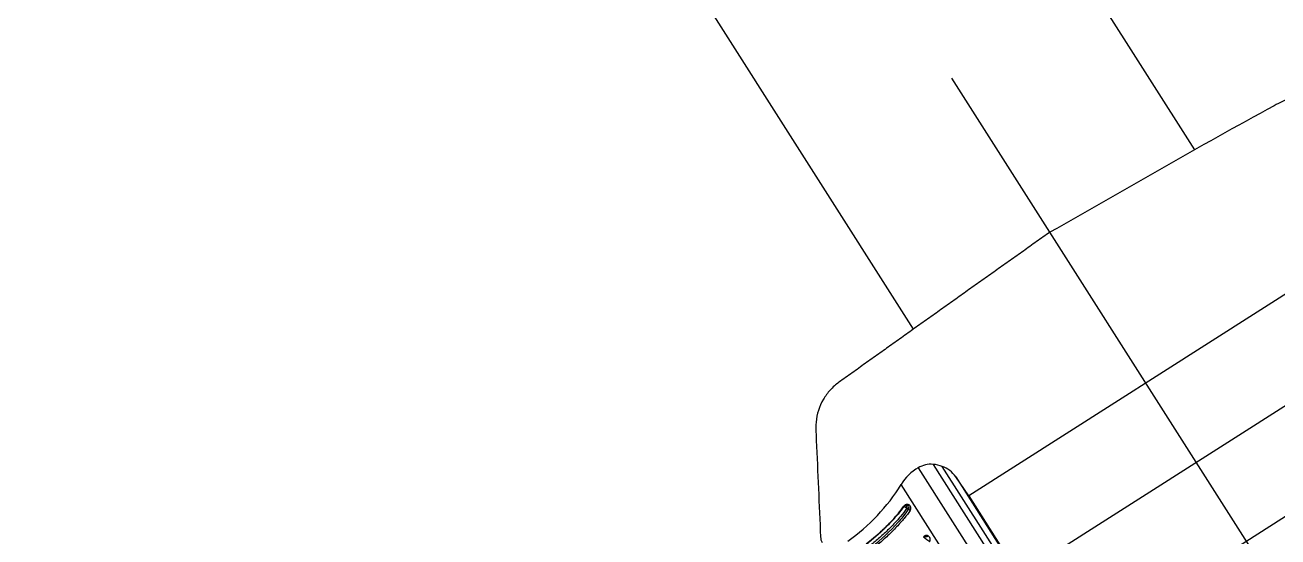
# Model space of a CAD drawing. Header units: millimetres. Extents: x 1145859089 to 1147511753, y -1047484727 to -1047247487.
# Drawn here: x 1146328088.6 to 1146328315.8, y -1047438963.9 to -1047438871.1 of the extents above; entities that cross this region are included whole.
import ezdxf
from ezdxf.xclip import XClip

# ---------------------------------------------------------------- set-up
doc = ezdxf.new("R2010")
doc.units = ezdxf.units.MM
doc.header["$LTSCALE"] = 100
doc.header["$MEASUREMENT"] = 0
doc.header["$XCLIPFRAME"] = 2
doc.linetypes.add('CENTERX2', pattern=[4, 2.5, -0.5, 0.5, -0.5])
doc.linetypes.add('단지배치도$0$CENTER', pattern=[31, 30, -0.5, 0, -0.5])
doc.layers.get('0').update_dxf_attribs({"linetype": 'CONTINUOUS'})
for name, color, linetype in [('L-지중매입', 3, 'CENTERX2'), ('XREF', 135, 'CONTINUOUS'), ('단지배치도$0$W240910', 135, 'CONTINUOUS')]:
    doc.layers.add(name, color=color, linetype=linetype)

# ---------------------------------------------------------------- blocks, each defined once
blk = doc.blocks.new('단지배치도$0$zw$9902')
at = {"layer": '단지배치도$0$W240910', "linetype": 'ByBlock', "ltscale": 20}
for p, q in [((59627.11, -67524.42), (59560.39, -67419.54)), ((59576.09, -67556.93), (59509.34, -67452.01)), ((59650.19, -67546.36), (59586.09, -67587.14)), ((59668.44, -67575.05), (59604.34, -67615.83)), ((59576.95, -67582.06), (59605.07, -67626.27)), ((59579.62, -67581.45), (59606.76, -67624.1)), ((59607.13, -67622.43), (59581.29, -67581.82)), ((59583.73, -67583.7), (59606.46, -67619.43)), ((59586.09, -67587.14), (59583.73, -67583.7)), ((59600.99, -67627.79), (59573.84, -67585.11)), ((59586.09, -67587.14), (59604.34, -67615.83))]:
    blk.add_line(p, q, dxfattribs=at)
at = {"layer": '단지배치도$0$W240910', "linetype": '단지배치도$0$CENTER', "ltscale": 20}
blk.add_line((59428.18, -67707.75), (59826.42, -67454.4), dxfattribs=at)
at = {"layer": '단지배치도$0$W240910', "linetype": '단지배치도$0$CENTER', "ltscale": 50}
blk.add_line((59583, -67511.43), (59911.68, -68028.08), dxfattribs=at)
at = {"layer": '단지배치도$0$W240910'}
for radius in [11431.38, 11931.38]:
    blk.add_arc((57394.29, -57699.4), radius, 251.62775, 321.418131, dxfattribs=at)
at = {"layer": '단지배치도$0$W240910', "linetype": 'ByBlock', "ltscale": 20}
for centre, radius, start, end in [((59579.04, -67588.1), 6.67, 70.2206, 84.9706), ((59544.45, -67567.1), 34.46, 304.8859, 328.4947)]:
    blk.add_arc(centre, radius, start, end, dxfattribs=at)
for points, knots in [([(59669.21, -67525.85), (59669.03, -67525.47), (59663.03, -67522.42), (59656.63, -67518.83), (59648.98, -67515.1), (59645.25, -67514.43), (59628.77, -67523.27), (59614.37, -67531.76), (59600.79, -67539.39)], [0, 0, 0, 0, 1.099982, 20.542667, 21.27525, 27.305259, 30.651338, 77.40869, 77.40869, 77.40869, 77.40869]), ([(59562.56, -67566.57), (59561.98, -67566.99), (59560.92, -67567.93), (59559.22, -67570.26), (59558.34, -67572.95), (59558.37, -67575.52), (59558.72, -67582.45), (59558.94, -67589.13), (59559.27, -67595.32), (59559.52, -67595.63)], [0, 0, 0, 0, 2.150943, 4.213586, 8.616621, 10.440412, 11.895892, 29.416902, 30.503738, 30.503738, 30.503738, 30.503738]), ([(59565.49, -67597.46), (59566, -67597.08), (59567.05, -67596.29), (59568.73, -67594.92), (59570.47, -67593.4), (59572.04, -67591.84), (59573.32, -67590.38), (59574.02, -67589.46), (59574.34, -67589.02)], [0, 0, 0, 0, 0.166667, 0.333333, 0.5, 0.666667, 0.833333, 1, 1, 1, 1]), ([(59570.27, -67593.59), (59570.37, -67593.49), (59570.69, -67593.2), (59571.23, -67592.67), (59571.92, -67591.97), (59572.67, -67591.15), (59573.48, -67590.2), (59574.05, -67589.44), (59574.35, -67589.04)], [0.5751931, 0.5751931, 0.5751931, 0.5751931, 0.6153846, 0.6923077, 0.7692308, 0.8461538, 0.9230769, 1, 1, 1, 1]), ([(59574.34, -67589.02), (59574.35, -67588.99), (59574.39, -67588.95), (59574.45, -67588.88), (59574.52, -67588.83), (59574.6, -67588.79), (59574.68, -67588.76), (59574.76, -67588.73), (59574.86, -67588.72), (59574.95, -67588.71), (59575.05, -67588.73), (59575.16, -67588.76), (59575.28, -67588.81), (59575.37, -67588.89), (59575.46, -67588.97), (59575.52, -67589.06), (59575.56, -67589.16), (59575.59, -67589.26), (59575.61, -67589.36), (59575.6, -67589.47), (59575.59, -67589.57), (59575.56, -67589.66), (59575.52, -67589.75), (59575.49, -67589.79), (59575.47, -67589.82)], [0, 0, 0, 0, 0.045455, 0.090909, 0.136364, 0.181818, 0.227273, 0.272727, 0.318182, 0.363636, 0.409091, 0.454545, 0.5, 0.545455, 0.590909, 0.636364, 0.681818, 0.727273, 0.772727, 0.818182, 0.863636, 0.909091, 0.954545, 1, 1, 1, 1]), ([(59574.67, -67588.83), (59574.66, -67588.83), (59574.62, -67588.84), (59574.54, -67588.87), (59574.46, -67588.91), (59574.4, -67588.97), (59574.36, -67589.01), (59574.35, -67589.04)], [0.7332749, 0.7332749, 0.7332749, 0.7332749, 0.75, 0.8125, 0.875, 0.9375, 1, 1, 1, 1]), ([(59574.36, -67589.06), (59574.35, -67589.04), (59574.36, -67589.03), (59574.37, -67589.02), (59574.38, -67589.01), (59574.38, -67589.01)], [0.3963075, 0.3963075, 0.3963075, 0.3963075, 0.4565302, 0.488611, 0.4993046, 0.4993046, 0.4993046, 0.4993046]), ([(59574.36, -67589.06), (59574.37, -67589.04), (59574.41, -67589.01), (59574.46, -67588.97), (59574.52, -67588.95), (59574.58, -67588.94), (59574.65, -67588.94), (59574.71, -67588.96), (59574.77, -67588.99), (59574.81, -67589.03), (59574.85, -67589.07), (59574.87, -67589.11), (59574.89, -67589.15), (59574.9, -67589.2), (59574.91, -67589.25), (59574.9, -67589.3), (59574.89, -67589.34), (59574.87, -67589.38), (59574.86, -67589.41), (59574.85, -67589.42)], [0, 0, 0, 0, 0.058824, 0.117647, 0.176471, 0.235294, 0.294118, 0.352941, 0.411765, 0.470588, 0.529412, 0.588235, 0.647059, 0.705882, 0.764706, 0.823529, 0.882353, 0.941176, 1, 1, 1, 1]), ([(59574.38, -67589.01), (59574.38, -67589.01), (59574.38, -67589.02), (59574.38, -67589.03), (59574.36, -67589.06)], [0.79887849, 0.79887849, 0.79887849, 0.79887849, 0.82392641, 0.87012255, 0.87012255, 0.87012255, 0.87012255]), ([(59575.07, -67588.93), (59575.04, -67588.91), (59574.92, -67588.84), (59574.78, -67588.81), (59574.67, -67588.83)], [0, 0, 0, 0, 0.227922, 1, 1, 1, 1]), ([(59574.95, -67588.87), (59574.92, -67588.85), (59574.85, -67588.83), (59574.75, -67588.82), (59574.69, -67588.83), (59574.67, -67588.83)], [0.5722293, 0.5722293, 0.5722293, 0.5722293, 0.625, 0.6875, 0.7332749, 0.7332749, 0.7332749, 0.7332749]), ([(59575.19, -67589.08), (59575.18, -67589.06), (59575.15, -67589.01), (59575.1, -67588.96), (59575.07, -67588.94), (59575.07, -67588.93)], [0.3928495, 0.3928495, 0.3928495, 0.3928495, 0.4375, 0.5, 0.5020966, 0.5020966, 0.5020966, 0.5020966]), ([(59574.36, -67589.06), (59574.04, -67589.52), (59573.32, -67590.47), (59571.93, -67592), (59570.36, -67593.56), (59568.66, -67595.03), (59566.97, -67596.39), (59565.96, -67597.16), (59565.48, -67597.53)], [0, 0, 0, 0, 0.166667, 0.333333, 0.5, 0.666667, 0.833333, 1, 1, 1, 1]), ([(59574.85, -67589.42), (59574.5, -67589.92), (59573.72, -67590.92), (59572.38, -67592.45), (59570.79, -67593.99), (59569.1, -67595.48), (59567.45, -67596.81), (59566.38, -67597.62), (59565.85, -67598.01)], [0, 0, 0, 0, 0.166667, 0.333333, 0.5, 0.666667, 0.833333, 1, 1, 1, 1]), ([(59575.47, -67589.82), (59575.15, -67590.27), (59574.44, -67591.21), (59573.06, -67592.78), (59571.46, -67594.38), (59569.69, -67595.94), (59567.89, -67597.39), (59566.8, -67598.21), (59566.28, -67598.59)], [0, 0, 0, 0, 0.166667, 0.333333, 0.5, 0.666667, 0.833333, 1, 1, 1, 1]), ([(59575.16, -67589.61), (59574.89, -67589.99), (59574.39, -67590.67), (59573.55, -67591.65), (59573.23, -67592.01)], [0, 0, 0, 0, 0.1666667, 0.2715337, 0.2715337, 0.2715337, 0.2715337]), ([(59574.9, -67589.38), (59574.9, -67589.38), (59574.89, -67589.38), (59574.88, -67589.37), (59574.85, -67589.42)], [0.79887849, 0.79887849, 0.79887849, 0.79887849, 0.82392641, 0.86835656, 0.86835656, 0.86835656, 0.86835656]), ([(59574.9, -67589.38), (59574.9, -67589.39), (59574.89, -67589.41), (59574.87, -67589.43), (59574.85, -67589.42)], [3.4182202, 3.4182202, 3.4182202, 3.4182202, 3.4632361, 3.5466102, 3.5466102, 3.5466102, 3.5466102]), ([(59575.16, -67589.61), (59575.18, -67589.59), (59575.21, -67589.54), (59575.24, -67589.46), (59575.25, -67589.38), (59575.25, -67589.32), (59575.25, -67589.28), (59575.25, -67589.28)], [0, 0, 0, 0, 0.0625, 0.125, 0.1875, 0.25, 0.2602984, 0.2602984, 0.2602984, 0.2602984]), ([(59571.83, -67592.06), (59570.61, -67593.34), (59568.52, -67595.18), (59566.29, -67596.89), (59565.48, -67597.49)], [1.818967, 1.818967, 1.818967, 1.818967, 38.297208, 58.78155, 58.78155, 58.78155, 58.78155]), ([(59566.79, -67597.76), (59567.38, -67597.31), (59569.67, -67595.53), (59571.81, -67593.6), (59573.23, -67592.01)], [4.278377, 4.278377, 4.278377, 4.278377, 7.084866, 15.302554, 15.302554, 15.302554, 15.302554]), ([(59578.55, -67594.58), (59578.54, -67594.56), (59578.46, -67594.52), (59578.32, -67594.49), (59578.08, -67594.53), (59577.96, -67594.63), (59577.92, -67594.68)], [0.5842789, 0.5842789, 0.5842789, 0.5842789, 0.625, 0.75, 0.875, 1, 1, 1, 1])]:
    blk.add_open_spline(points, degree=3, knots=knots, dxfattribs=at)
blk.add_rational_spline([(59600.79, -67539.39), (59581.65, -67552.95), (59562.56, -67566.57)], [1, 0.999998462546, 1], degree=2, dxfattribs=at)
for points in [[(59576.95, -67582.06), (59575.68, -67582.79), (59574.6, -67583.85), (59573.83, -67585.11)], [(59579.62, -67581.45), (59578.69, -67581.37), (59577.74, -67581.58), (59576.95, -67582.06)], [(59583.73, -67583.7), (59583.13, -67582.84), (59582.27, -67582.17), (59581.29, -67581.82)], [(59574.34, -67589.02), (59574.34, -67589.03), (59574.35, -67589.03), (59574.35, -67589.04)], [(59574.35, -67589.04), (59574.34, -67589.04), (59574.35, -67589.05), (59574.36, -67589.06)], [(59575.16, -67589.61), (59575.15, -67589.62), (59575.13, -67589.62), (59575.06, -67589.58), (59574.98, -67589.53), (59574.9, -67589.47), (59574.86, -67589.43), (59574.85, -67589.42)], [(59575.16, -67589.62), (59575.16, -67589.61), (59575.19, -67589.61), (59575.25, -67589.64), (59575.34, -67589.7), (59575.42, -67589.76), (59575.46, -67589.8), (59575.47, -67589.82)], [(59575.25, -67589.28), (59575.25, -67589.2), (59575.22, -67589.13), (59575.19, -67589.08)], [(59577.89, -67594.6), (59577.92, -67594.57), (59577.97, -67594.52), (59578.08, -67594.44), (59578.21, -67594.38), (59578.35, -67594.35), (59578.51, -67594.35), (59578.68, -67594.39), (59578.83, -67594.46), (59578.95, -67594.57), (59579.04, -67594.69), (59579.09, -67594.82), (59579.12, -67594.94), (59579.13, -67595.07), (59579.11, -67595.19), (59579.08, -67595.3), (59579.03, -67595.41), (59578.98, -67595.47), (59578.96, -67595.49)], [(59578.55, -67594.58), (59578.57, -67594.59), (59578.59, -67594.6), (59578.61, -67594.62)]]:
    blk.add_open_spline(points, degree=3, dxfattribs=at)
blk = doc.blocks.new('단지배치도')
blk.add_blockref('단지배치도$0$zw$9902', (141034.19, 142437.16))

msp = doc.modelspace()

# ---------------------------------------------------------------- linework, layer by layer
at = {"layer": 'L-지중매입', "ltscale": 2}
msp.add_arc((1146292364.149594, -1047402174.186541, 0), 45716.750817, 303.4822833292, 333.0437788935, dxfattribs=at)

# ---------------------------------------------------------------- block references
at = {"layer": 'XREF'}
ref = msp.add_blockref('단지배치도', (1146127639.433662, -1047513806.462535), dxfattribs=at)
XClip(ref).set_block_clipping_path([(72982.4064819524, 34919.7593965302), (360382.4067475507, 255319.7593436702)])

doc.saveas('drawing.dxf')
